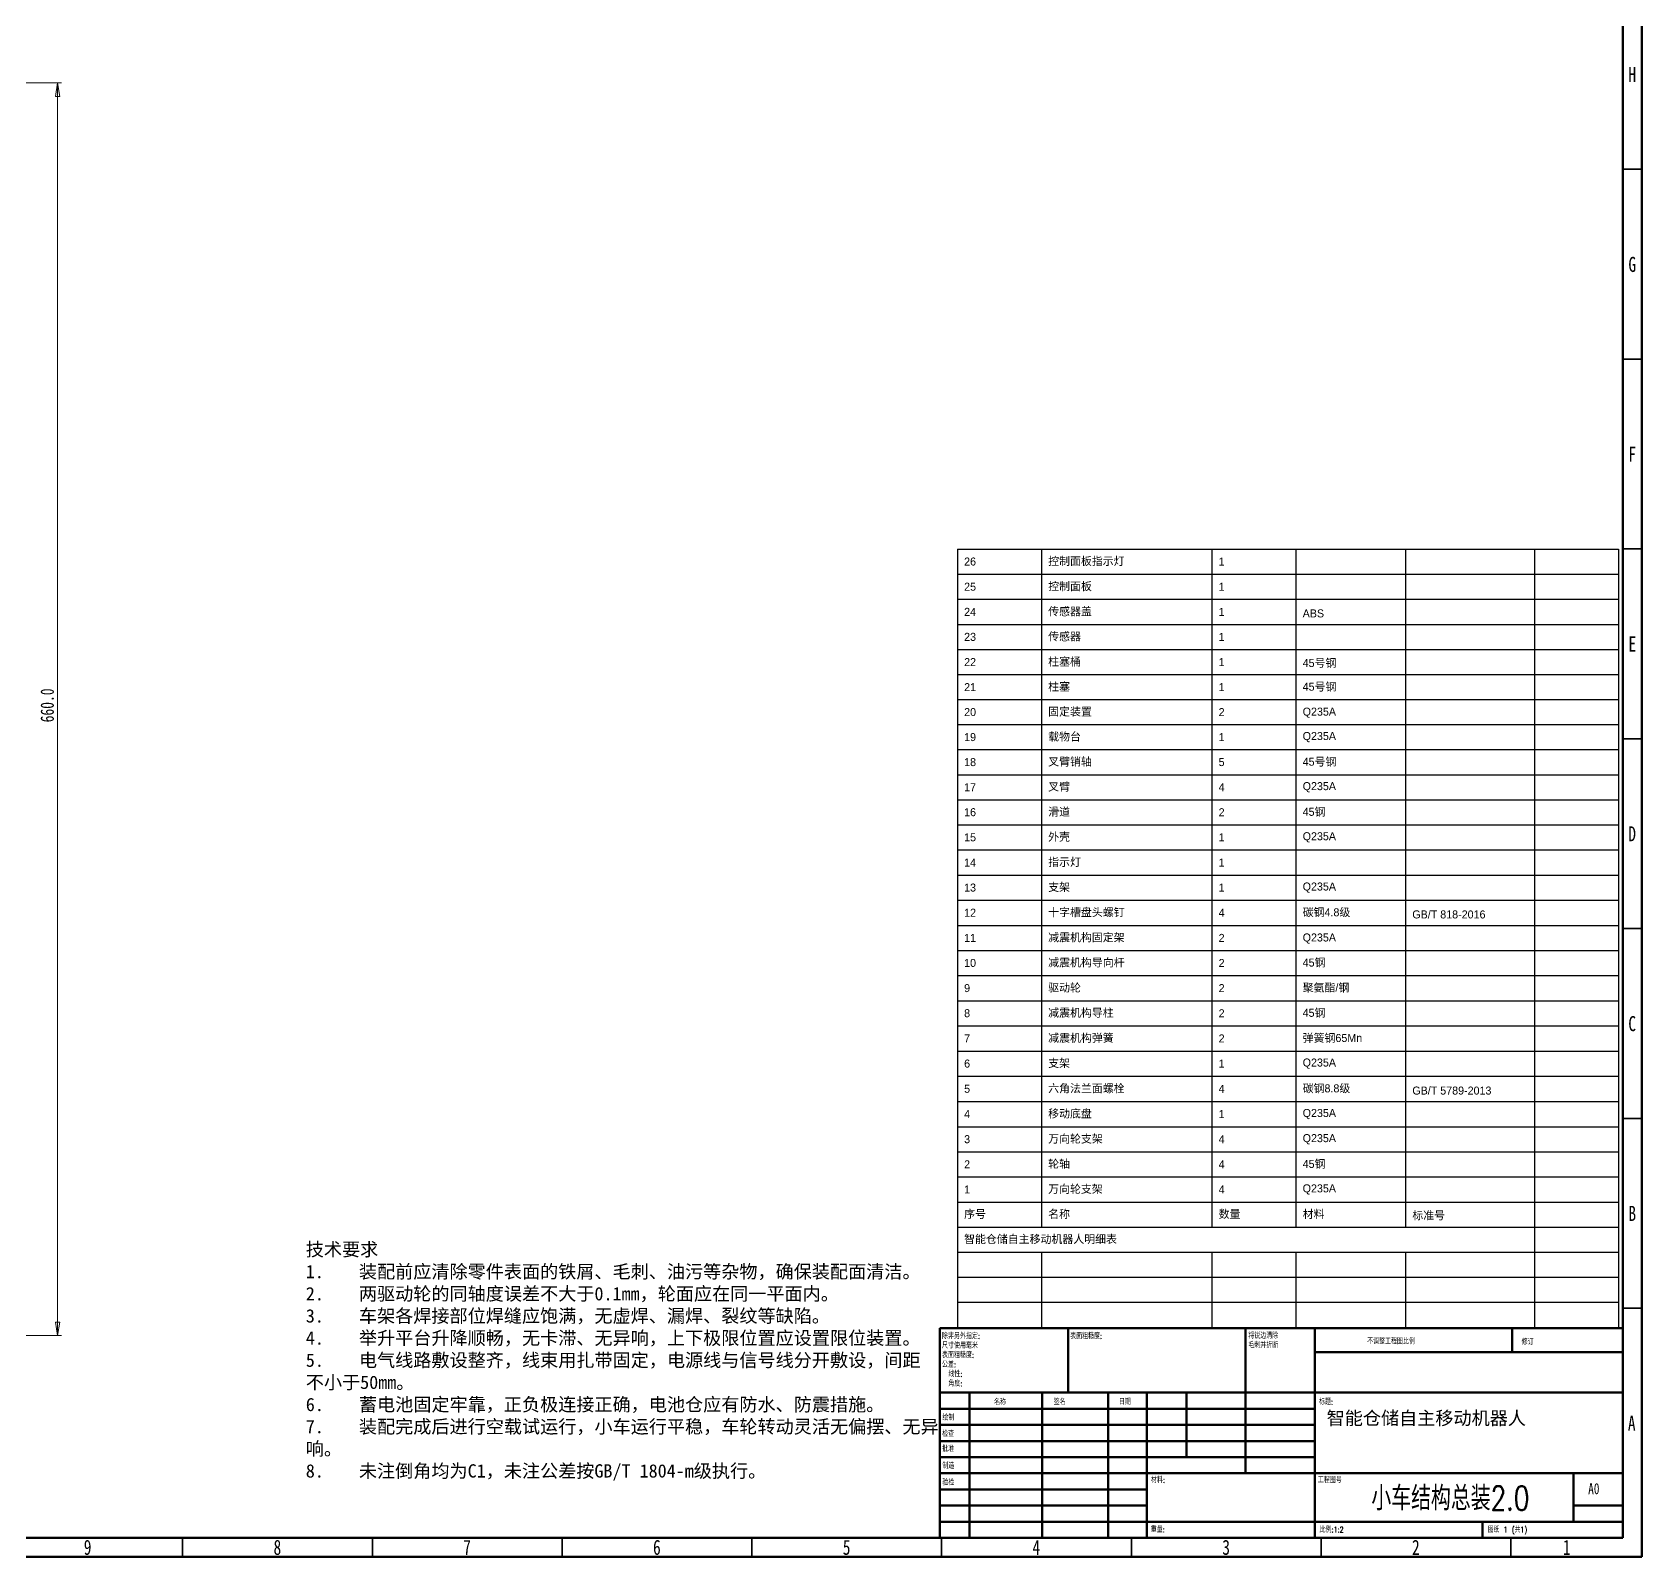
# Model space of a CAD drawing. Header units: millimetres. Extents: x 15 to 1184, y 5 to 836.
# Drawn here: x 759.9 to 1184, y 5 to 406.6 of the extents above; entities that cross this region are included whole.
import ezdxf

# ---------------------------------------------------------------- set-up
doc = ezdxf.new("R2010")
doc.units = ezdxf.units.MM
doc.styles.add('SLDTEXTSTYLE0', font='TXT', dxfattribs={"width": 0.75})
doc.styles.add('SLDTEXTSTYLE1', font='TXT', dxfattribs={"width": 0.75, "bigfont": 'bigfont'})
doc.styles.add('SLDTEXTSTYLE2', font='TXT', dxfattribs={"width": 0.694444, "bigfont": 'bigfont'})
doc.dimstyles.new('SLDDIMSTYLE0', dxfattribs={"dimtxt": 3.5, "dimasz": 3.556, "dimexe": 0, "dimexo": 0.0625, "dimgap": 0.875, "dimtad": 1, "dimdec": 1, "dimlfac": 2, "dimrnd": 1e-09, "dimzin": 4, "dimdsep": 46, "dimtxsty": 'SLDTEXTSTYLE0', "dimblk1": 'CLOSED', "dimblk2": 'CLOSED', "dimsah": 1, "dimcen": 0.09, "dimadec": 0, "dimazin": 1, "dimtfac": 1, "dimtdec": 1, "dimtofl": 0, "dimtmove": 0, "dimatfit": 3, "dimldrblk": 'CLOSED', "dimfxl": 1, "dimfrac": 2, "dimtolj": 1, "dimtzin": 12, "dimarcsym": 0})

# ---------------------------------------------------------------- blocks, each defined once
blk = doc.blocks.new('SW_NOTE_0')
at = {"color": 0, "linetype": 'Continuous', "lineweight": 0, "char_height": 1.5, "attachment_point": 1, "style": 'SLDTEXTSTYLE1'}
for s, insert in [('除非另外指定:', (0, 1.93)), ('表面粗糙度:', (0, -3.07)), ('尺寸使用毫米', (0, -0.57)), ('公差:', (0, -5.57)), ('线性:', (1.69, -8.07)), ('角度:', (1.69, -10.57))]:
    blk.add_mtext(s, dxfattribs=dict(at, insert=insert))
blk = doc.blocks.new('SW_NOTE_0_1')
at = {"color": 0, "linetype": 'Continuous', "lineweight": 0, "char_height": 1.5, "attachment_point": 1, "style": 'SLDTEXTSTYLE1'}
for s, insert in [('将锐边清除', (0, 1.93)), ('毛刺并折断', (0, -0.57))]:
    blk.add_mtext(s, dxfattribs=dict(at, insert=insert))
blk = doc.blocks.new('_Closed')
at = {"color": 0, "linetype": 'ByBlock', "lineweight": -2}
for p, q in [((-1, 0.166667), (0, 0)), ((-1, 0.166667), (-1, -0.166667)), ((0, 0), (-1, -0.166667)), ((0, 0), (-1, 0))]:
    blk.add_line(p, q, dxfattribs=at)
blk = doc.blocks.new('_D_21')
at = {"color": 7, "linetype": 'Continuous', "lineweight": 0, "transparency": 16777216}
for p, q in [((650.06, 393.28), (767.56, 393.28)), ((766.56, 63.28), (766.56, 393.28)), ((650.06, 63.28), (767.56, 63.28))]:
    blk.add_line(p, q, dxfattribs=at)
at = {"color": 7, "linetype": 'Continuous', "lineweight": 18, "transparency": 16777216, "xscale": 3.556, "yscale": 3.556}
for p, rotation in [((766.56, 393.28, -105.26), 89.99999999999793), ((766.56, 63.28, -105.26), 269.9999999999979)]:
    blk.add_blockref('_Closed', p, dxfattribs=dict(at, rotation=rotation))
at = {"color": 7, "linetype": 'Continuous', "lineweight": 18, "transparency": 16777216, "insert": (762.05, 224.82), "char_height": 3.5, "attachment_point": 1, "rotation": 90, "style": 'SLDTEXTSTYLE0'}
blk.add_mtext('660.0', dxfattribs=at)
blk = doc.blocks.new('*T33')
at = {"color": 0, "linetype": 'ByBlock', "lineweight": -2, "transparency": 16777216}
for p, q in [((0, 0), (174.19, 0)), ((0, 0), (0, -205.03)), ((22.14, 0), (22.14, -178.62)), ((67.06, 0), (67.06, -178.62)), ((89.2, 0), (89.2, -178.62)), ((118.1, 0), (118.1, -178.62)), ((152.05, 0), (152.05, -205.03)), ((174.19, 0), (174.19, -205.03)), ((0, -6.63), (174.19, -6.63)), ((0, -13.25), (174.19, -13.25)), ((0, -19.84), (174.19, -19.84)), ((0, -26.47), (174.19, -26.47)), ((0, -33.09), (174.19, -33.09)), ((0, -39.66), (174.19, -39.66)), ((0, -46.26), (174.19, -46.26)), ((0, -52.84), (174.19, -52.84)), ((0, -59.45), (174.19, -59.45)), ((0, -66.05), (174.19, -66.05)), ((0, -72.63), (174.19, -72.63)), ((0, -79.27), (174.19, -79.27)), ((0, -85.89), (174.19, -85.89)), ((0, -92.49), (174.19, -92.49)), ((0, -99.13), (174.19, -99.13)), ((0, -105.75), (174.19, -105.75)), ((0, -112.36), (174.19, -112.36)), ((0, -118.99), (174.19, -118.99)), ((0, -125.6), (174.19, -125.6)), ((0, -132.25), (174.19, -132.25)), ((0, -138.88), (174.19, -138.88)), ((0, -145.53), (174.19, -145.53)), ((0, -152.18), (174.19, -152.18)), ((0, -158.78), (174.19, -158.78)), ((0, -165.41), (174.19, -165.41)), ((0, -172.01), (174.19, -172.01)), ((0, -178.62), (174.19, -178.62)), ((0, -185.22), (174.19, -185.22)), ((22.14, -185.22), (22.14, -205.03)), ((67.06, -185.22), (67.06, -205.03)), ((89.2, -185.22), (89.2, -205.03)), ((118.1, -185.22), (118.1, -205.03)), ((0, -191.82), (174.19, -191.82)), ((0, -198.43), (174.19, -198.43)), ((0, -205.03), (174.19, -205.03))]:
    blk.add_line(p, q, dxfattribs=at)
at = {"color": 0, "transparency": 16777216, "char_height": 2.1085}
for s, insert, width, attachment_point in [('{\\f华文宋体|b0|i0|c134;26', (1.79, -3.31), 18.5578, 4), ('{\\f华文宋体|b0|i0|c134;控制面板指示灯', (23.94, -3.31), 41.33, 4), ('{\\f华文宋体|b0|i0|c134;1', (68.85, -3.31), 18.5578, 4), ('{\\f华文宋体|b0|i0|c134;', (91, -3.31), 25.3051, 4), ('{\\f华文宋体|b0|i0|c134;控制面板', (23.94, -9.94), 41.33, 4), ('{\\f华文宋体|b0|i0|c134;', (119.89, -4.83), 30.3656, 7), ('{\\f等线|b0|i0|c134;', (153.84, -4.83), 18.5578, 7), ('{\\f华文宋体|b0|i0|c134;25', (1.79, -9.94), 18.5578, 4), ('{\\f华文宋体|b0|i0|c134;1', (68.85, -9.94), 18.5578, 4), ('{\\f华文宋体|b0|i0|c134;', (91, -11.46), 25.3051, 7), ('{\\f华文宋体|b0|i0|c134;', (119.89, -11.46), 30.3656, 7), ('{\\f等线|b0|i0|c134;', (153.84, -11.46), 18.5578, 7), ('{\\f华文宋体|b0|i0|c134;24', (1.79, -16.55), 18.5578, 4), ('{\\f华文宋体|b0|i0|c134;传感器盖', (23.94, -16.55), 41.33, 4), ('{\\f华文宋体|b0|i0|c134;1', (68.85, -16.55), 18.5578, 4), ('{\\f华文宋体|b0|i0|c134;ABS', (91, -18.04), 25.3051, 7), ('{\\f华文宋体|b0|i0|c134;', (119.89, -18.04), 30.3656, 7), ('{\\f等线|b0|i0|c134;', (153.84, -18.04), 18.5578, 7), ('{\\f华文宋体|b0|i0|c134;23', (1.79, -23.15), 18.5578, 4), ('{\\f华文宋体|b0|i0|c134;传感器', (23.94, -23.15), 41.33, 4), ('{\\f华文宋体|b0|i0|c134;1', (68.85, -23.15), 18.5578, 4), ('{\\f华文宋体|b0|i0|c134;', (91, -24.67), 25.3051, 7), ('{\\f华文宋体|b0|i0|c134;', (119.89, -24.67), 30.3656, 7), ('{\\f等线|b0|i0|c134;', (153.84, -24.67), 18.5578, 7), ('{\\f华文宋体|b0|i0|c134;22', (1.79, -29.78), 18.5578, 4), ('{\\f华文宋体|b0|i0|c134;柱塞桶', (23.94, -29.78), 41.33, 4), ('{\\f华文宋体|b0|i0|c134;1', (68.85, -29.78), 18.5578, 4), ('{\\f华文宋体|b0|i0|c134;45号钢', (91, -31.3), 25.3051, 7), ('{\\f华文宋体|b0|i0|c134;', (119.89, -31.3), 30.3656, 7), ('{\\f等线|b0|i0|c134;', (153.84, -31.3), 18.5578, 7), ('{\\f华文宋体|b0|i0|c134;21', (1.79, -36.38), 18.5578, 4), ('{\\f华文宋体|b0|i0|c134;柱塞', (23.94, -36.38), 41.33, 4), ('{\\f华文宋体|b0|i0|c134;1', (68.85, -36.38), 18.5578, 4), ('{\\f华文宋体|b0|i0|c134;45号钢', (91, -36.38), 25.3051, 4), ('{\\f华文宋体|b0|i0|c134;', (119.89, -37.87), 30.3656, 7), ('{\\f等线|b0|i0|c134;', (153.84, -37.87), 18.5578, 7), ('{\\f华文宋体|b0|i0|c134;20', (1.79, -42.96), 18.5578, 4), ('{\\f华文宋体|b0|i0|c134;固定装置', (23.94, -42.96), 41.33, 4), ('{\\f华文宋体|b0|i0|c134;2', (68.85, -42.96), 18.5578, 4), ('{\\f华文宋体|b0|i0|c134;Q235A', (91, -44.47), 25.3051, 7), ('{\\f华文宋体|b0|i0|c134;', (119.89, -44.47), 30.3656, 7), ('{\\f等线|b0|i0|c134;', (153.84, -44.47), 18.5578, 7), ('{\\f华文宋体|b0|i0|c134;19', (1.79, -49.55), 18.5578, 4), ('{\\f华文宋体|b0|i0|c134;载物台', (23.94, -49.55), 41.33, 4), ('{\\f华文宋体|b0|i0|c134;1', (68.85, -49.55), 18.5578, 4), ('{\\f华文宋体|b0|i0|c134;Q235A', (91, -49.55), 25.3051, 4), ('{\\f华文宋体|b0|i0|c134;18', (1.79, -56.14), 18.5578, 4), ('{\\f华文宋体|b0|i0|c134;叉臂销轴', (23.94, -56.14), 41.33, 4), ('{\\f华文宋体|b0|i0|c134;5', (68.85, -56.14), 18.5578, 4), ('{\\f华文宋体|b0|i0|c134;45号钢', (91, -56.14), 25.3051, 4), ('{\\f华文宋体|b0|i0|c134;', (119.89, -51.05), 30.3656, 7), ('{\\f等线|b0|i0|c134;', (153.84, -51.05), 18.5578, 7), ('{\\f华文宋体|b0|i0|c134;', (119.89, -57.65), 30.3656, 7), ('{\\f等线|b0|i0|c134;', (153.84, -57.65), 18.5578, 7), ('{\\f华文宋体|b0|i0|c134;17', (1.79, -62.75), 18.5578, 4), ('{\\f华文宋体|b0|i0|c134;叉臂', (23.94, -62.75), 41.33, 4), ('{\\f华文宋体|b0|i0|c134;4', (68.85, -62.75), 18.5578, 4), ('{\\f华文宋体|b0|i0|c134;Q235A', (91, -62.75), 25.3051, 4), ('{\\f华文宋体|b0|i0|c134;滑道', (23.94, -69.34), 41.33, 4), ('{\\f华文宋体|b0|i0|c134;', (119.89, -64.25), 30.3656, 7), ('{\\f等线|b0|i0|c134;', (153.84, -64.25), 18.5578, 7), ('{\\f华文宋体|b0|i0|c134;16', (1.79, -69.34), 18.5578, 4), ('{\\f华文宋体|b0|i0|c134;2', (68.85, -69.34), 18.5578, 4), ('{\\f华文宋体|b0|i0|c134;45钢', (91, -69.34), 25.3051, 4), ('{\\f华文宋体|b0|i0|c134;', (119.89, -70.84), 30.3656, 7), ('{\\f等线|b0|i0|c134;', (153.84, -70.84), 18.5578, 7), ('{\\f华文宋体|b0|i0|c134;15', (1.79, -75.95), 18.5578, 4), ('{\\f华文宋体|b0|i0|c134;外壳', (23.94, -75.95), 41.33, 4), ('{\\f华文宋体|b0|i0|c134;1', (68.85, -75.95), 18.5578, 4), ('{\\f华文宋体|b0|i0|c134;Q235A', (91, -75.95), 25.3051, 4), ('{\\f华文宋体|b0|i0|c134;', (119.89, -77.47), 30.3656, 7), ('{\\f等线|b0|i0|c134;', (153.84, -77.47), 18.5578, 7), ('{\\f华文宋体|b0|i0|c134;14', (1.79, -82.58), 18.5578, 4), ('{\\f华文宋体|b0|i0|c134;指示灯', (23.94, -82.58), 41.33, 4), ('{\\f华文宋体|b0|i0|c134;1', (68.85, -82.58), 18.5578, 4), ('{\\f华文宋体|b0|i0|c134;', (91, -82.58), 25.3051, 4), ('{\\f华文宋体|b0|i0|c134;', (119.89, -84.09), 30.3656, 7), ('{\\f等线|b0|i0|c134;', (153.84, -84.09), 18.5578, 7), ('{\\f华文宋体|b0|i0|c134;13', (1.79, -89.19), 18.5578, 4), ('{\\f华文宋体|b0|i0|c134;支架', (23.94, -89.19), 41.33, 4), ('{\\f华文宋体|b0|i0|c134;1', (68.85, -89.19), 18.5578, 4), ('{\\f华文宋体|b0|i0|c134;Q235A', (91, -89.19), 25.3051, 4), ('{\\f华文宋体|b0|i0|c134;', (119.89, -90.7), 30.3656, 7), ('{\\f等线|b0|i0|c134;', (153.84, -90.7), 18.5578, 7), ('{\\f华文宋体|b0|i0|c134;12', (1.79, -95.81), 18.5578, 4), ('{\\f华文宋体|b0|i0|c134;十字槽盘头螺钉', (23.94, -95.81), 41.33, 4), ('{\\f华文宋体|b0|i0|c134;4', (68.85, -95.81), 18.5578, 4), ('{\\f华文宋体|b0|i0|c134;碳钢4.8级', (91, -95.81), 25.3051, 4), ('{\\f华文宋体|b0|i0|c134;GB/T 818-2016', (119.89, -97.34), 30.3656, 7), ('{\\f等线|b0|i0|c134;', (153.84, -97.34), 18.5578, 7), ('{\\f华文宋体|b0|i0|c134;11', (1.79, -102.44), 18.5578, 4), ('{\\f华文宋体|b0|i0|c134;减震机构固定架', (23.94, -102.44), 41.33, 4), ('{\\f华文宋体|b0|i0|c134;2', (68.85, -102.44), 18.5578, 4), ('{\\f华文宋体|b0|i0|c134;Q235A', (91, -103.96), 25.3051, 7), ('{\\f华文宋体|b0|i0|c134;', (119.89, -103.96), 30.3656, 7), ('{\\f等线|b0|i0|c134;', (153.84, -103.96), 18.5578, 7), ('{\\f华文宋体|b0|i0|c134;10', (1.79, -109.05), 18.5578, 4), ('{\\f华文宋体|b0|i0|c134;减震机构导向杆', (23.94, -109.05), 41.33, 4), ('{\\f华文宋体|b0|i0|c134;2', (68.85, -109.05), 18.5578, 4), ('{\\f华文宋体|b0|i0|c134;45钢', (91, -109.05), 25.3051, 4), ('{\\f华文宋体|b0|i0|c134;驱动轮', (23.94, -115.67), 41.33, 4), ('{\\f华文宋体|b0|i0|c134;聚氨酯/钢', (91, -115.67), 25.3051, 4), ('{\\f华文宋体|b0|i0|c134;', (119.89, -110.56), 30.3656, 7), ('{\\f等线|b0|i0|c134;', (153.84, -110.56), 18.5578, 7), ('{\\f华文宋体|b0|i0|c134;9', (1.79, -115.67), 18.5578, 4), ('{\\f华文宋体|b0|i0|c134;2', (68.85, -115.67), 18.5578, 4), ('{\\f华文宋体|b0|i0|c134;', (119.89, -115.67), 30.3656, 4), ('{\\f等线|b0|i0|c134;', (153.84, -117.2), 18.5578, 7), ('{\\f华文宋体|b0|i0|c134;8', (1.79, -122.29), 18.5578, 4), ('{\\f华文宋体|b0|i0|c134;减震机构导柱', (23.94, -122.29), 41.33, 4), ('{\\f华文宋体|b0|i0|c134;2', (68.85, -122.29), 18.5578, 4), ('{\\f华文宋体|b0|i0|c134;45钢', (91, -122.29), 25.3051, 4), ('{\\f华文宋体|b0|i0|c134;', (119.89, -123.8), 30.3656, 7), ('{\\f等线|b0|i0|c134;', (153.84, -123.8), 18.5578, 7), ('{\\f华文宋体|b0|i0|c134;7', (1.79, -128.92), 18.5578, 4), ('{\\f华文宋体|b0|i0|c134;减震机构弹簧', (23.94, -128.92), 41.33, 4), ('{\\f华文宋体|b0|i0|c134;2', (68.85, -128.92), 18.5578, 4), ('{\\f华文宋体|b0|i0|c134;弹簧钢65Mn', (91, -128.92), 25.3051, 4), ('{\\f华文宋体|b0|i0|c134;', (119.89, -130.45), 30.3656, 7), ('{\\f等线|b0|i0|c134;', (153.84, -130.45), 18.5578, 7), ('{\\f华文宋体|b0|i0|c134;6', (1.79, -135.56), 18.5578, 4), ('{\\f华文宋体|b0|i0|c134;支架', (23.94, -135.56), 41.33, 4), ('{\\f华文宋体|b0|i0|c134;1', (68.85, -135.56), 18.5578, 4), ('{\\f华文宋体|b0|i0|c134;Q235A', (91, -135.56), 25.3051, 4), ('{\\f华文宋体|b0|i0|c134;', (119.89, -137.09), 30.3656, 7), ('{\\f等线|b0|i0|c134;', (153.84, -137.09), 18.5578, 7), ('{\\f华文宋体|b0|i0|c134;5', (1.79, -142.2), 18.5578, 4), ('{\\f华文宋体|b0|i0|c134;六角法兰面螺栓', (23.94, -142.2), 41.33, 4), ('{\\f华文宋体|b0|i0|c134;4', (68.85, -142.2), 18.5578, 4), ('{\\f华文宋体|b0|i0|c134;碳钢8.8级', (91, -142.2), 25.3051, 4), ('{\\f华文宋体|b0|i0|c134;GB/T 5789-2013', (119.89, -143.74), 30.3656, 7), ('{\\f等线|b0|i0|c134;', (153.84, -143.74), 18.5578, 7), ('{\\f华文宋体|b0|i0|c134;4', (1.79, -148.85), 18.5578, 4), ('{\\f华文宋体|b0|i0|c134;移动底盘', (23.94, -148.85), 41.33, 4), ('{\\f华文宋体|b0|i0|c134;1', (68.85, -148.85), 18.5578, 4), ('{\\f华文宋体|b0|i0|c134;Q235A', (91, -148.85), 25.3051, 4), ('{\\f华文宋体|b0|i0|c134;', (119.89, -150.39), 30.3656, 7), ('{\\f等线|b0|i0|c134;', (153.84, -150.39), 18.5578, 7), ('{\\f华文宋体|b0|i0|c134;3', (1.79, -155.48), 18.5578, 4), ('{\\f华文宋体|b0|i0|c134;万向轮支架', (23.94, -155.48), 41.33, 4), ('{\\f华文宋体|b0|i0|c134;4', (68.85, -155.48), 18.5578, 4), ('{\\f华文宋体|b0|i0|c134;Q235A', (91, -155.48), 25.3051, 4), ('{\\f华文宋体|b0|i0|c134;2', (1.79, -162.09), 18.5578, 4), ('{\\f华文宋体|b0|i0|c134;轮轴', (23.94, -162.09), 41.33, 4), ('{\\f华文宋体|b0|i0|c134;4', (68.85, -162.09), 18.5578, 4), ('{\\f华文宋体|b0|i0|c134;45钢', (91, -162.09), 25.3051, 4), ('{\\f华文宋体|b0|i0|c134;', (119.89, -156.99), 30.3656, 7), ('{\\f等线|b0|i0|c134;', (153.84, -156.99), 18.5578, 7), ('{\\f华文宋体|b0|i0|c134;', (119.89, -162.09), 30.3656, 4), ('{\\f等线|b0|i0|c134;', (153.84, -162.09), 18.5578, 4), ('{\\f华文宋体|b0|i0|c134;1', (1.79, -168.71), 18.5578, 4), ('{\\f华文宋体|b0|i0|c134;万向轮支架', (23.94, -168.71), 41.33, 4), ('{\\f华文宋体|b0|i0|c134;4', (68.85, -168.71), 18.5578, 4), ('{\\f华文宋体|b0|i0|c134;Q235A', (91, -168.71), 25.3051, 4), ('{\\f华文宋体|b0|i0|c134;序号', (1.79, -175.31), 18.5578, 4), ('{\\f华文宋体|b0|i0|c134;名称', (23.94, -175.31), 41.33, 4), ('{\\f华文宋体|b0|i0|c134;数量', (68.85, -175.31), 18.5578, 4), ('{\\f华文宋体|b0|i0|c134;材料', (91, -175.31), 25.3051, 4), ('{\\f华文宋体|b0|i0|c134;', (119.89, -170.22), 30.3656, 7), ('{\\f等线|b0|i0|c134;', (153.84, -170.22), 18.5578, 7), ('{\\f华文宋体|b0|i0|c134;标准号', (119.89, -176.83), 30.3656, 7), ('{\\f等线|b0|i0|c134;', (153.84, -176.83), 18.5578, 7), ('{\\f华文宋体|b0|i0|c134;智能仓储自主移动机器人明细表', (1.79, -181.92), 148.4611, 4), ('{\\f等线|b0|i0|c134;', (153.84, -183.42), 18.5578, 7), ('{\\f等线|b0|i0|c134;', (1.79, -188.52), 18.5578, 4), ('{\\f等线|b0|i0|c134;', (23.94, -188.52), 41.33, 4), ('{\\f等线|b0|i0|c134;', (68.85, -188.52), 18.5578, 4), ('{\\f等线|b0|i0|c134;', (91, -188.52), 25.3051, 4), ('{\\f等线|b0|i0|c134;', (119.89, -190.03), 30.3656, 7), ('{\\f等线|b0|i0|c134;', (153.84, -190.03), 18.5578, 7), ('{\\f等线|b0|i0|c134;', (1.79, -195.13), 18.5578, 4), ('{\\f等线|b0|i0|c134;', (23.94, -195.13), 41.33, 4), ('{\\f等线|b0|i0|c134;', (68.85, -195.13), 18.5578, 4), ('{\\f等线|b0|i0|c134;', (91, -195.13), 25.3051, 4), ('{\\f等线|b0|i0|c134;', (119.89, -195.13), 30.3656, 4), ('{\\f等线|b0|i0|c134;', (153.84, -196.64), 18.5578, 7), ('{\\f等线|b0|i0|c134;', (11.07, -201.73), 18.5578, 5), ('{\\f等线|b0|i0|c134;', (23.94, -203.24), 41.33, 7), ('{\\f等线|b0|i0|c134;', (68.85, -203.24), 18.5578, 7), ('{\\f等线|b0|i0|c134;', (91, -203.24), 25.3051, 7), ('{\\f等线|b0|i0|c134;', (119.89, -203.24), 30.3656, 7), ('{\\f等线|b0|i0|c134;', (153.84, -203.24), 18.5578, 7)]:
    blk.add_mtext(s, dxfattribs=dict(at, insert=insert, width=width, attachment_point=attachment_point))

msp = doc.modelspace()

# ---------------------------------------------------------------- linework, layer by layer
at = {"color": 7, "linetype": 'Continuous', "lineweight": 70}
for p, q in [((1184, 836), (1184, 5)), ((1179, 831), (1179, 10)), ((1179, 10), (20, 10)), ((1184, 5), (15, 5))]:
    msp.add_line(p, q, dxfattribs=at)
at = {"color": 7, "linetype": 'Continuous', "lineweight": 35}
for p, q in [((1179, 370.5), (1184, 370.5)), ((1179, 320.5), (1184, 320.5)), ((1179, 270.5), (1184, 270.5)), ((1179, 220.5), (1184, 220.5)), ((1179, 170.5), (1184, 170.5)), ((1179, 120.5), (1184, 120.5)), ((1179, 70.5), (1184, 70.5)), ((799.5, 10), (799.5, 5)), ((849.5, 10), (849.5, 5)), ((899.5, 10), (899.5, 5)), ((949.5, 10), (949.5, 5)), ((999.5, 10), (999.5, 5)), ((1049.5, 10), (1049.5, 5)), ((1099.5, 10), (1099.5, 5)), ((1149.5, 10), (1149.5, 5))]:
    msp.add_line(p, q, dxfattribs=at)
at = {"color": 7, "linetype": 'Continuous', "lineweight": 50}
for p, q in [((999, 65.25), (1179, 65.25)), ((999, 65.25), (999, 10)), ((1032.8, 48.25), (1032.8, 65.25)), ((1079.6, 65.25), (1079.6, 27)), ((1097.8, 65.25), (1097.8, 10)), ((1149.8, 58.875), (1149.8, 65.25)), ((1179, 58.875), (1097.8, 58.875)), ((1179, 48.25), (999, 48.25)), ((1006.8, 48.25), (1006.8, 10)), ((1025.991, 48.25), (1025.991, 10)), ((1043.399, 48.25), (1043.399, 10)), ((1053.6, 10), (1053.6, 48.25)), ((1064, 31.25), (1064, 48.25)), ((1097.8, 44), (999, 44)), ((1097.8, 39.75), (999, 39.75)), ((1097.8, 35.5), (999, 35.5)), ((1097.8, 31.25), (999, 31.25)), ((1053.6, 27), (999, 27)), ((1053.6, 27), (1179, 27)), ((1166, 14.25), (1166, 27)), ((1053.6, 22.75), (999, 22.75)), ((1053.6, 18.5), (999, 18.5)), ((1179, 18.5), (1166, 18.5)), ((999, 14.25), (1179, 14.25)), ((1142, 10), (1142, 14.25))]:
    msp.add_line(p, q, dxfattribs=at)

# ---------------------------------------------------------------- block references
msp.add_blockref('*T33', (1003.637, 270.473))
at = {"color": 7, "linetype": 'Continuous', "lineweight": 0}
for name, p in [('SW_NOTE_0', (999.594, 61.987)), ('SW_NOTE_0_1', (1080.309, 62.069))]:
    msp.add_blockref(name, p, dxfattribs=at)

# ---------------------------------------------------------------- texts
for s, insert, char_height, attachment_point, style in [('H', (1181.49, 397.438), 3.969, 2, 'SLDTEXTSTYLE0'), ('G', (1181.487, 347.438), 3.969, 2, 'SLDTEXTSTYLE0'), ('F', (1181.458, 297.438), 3.969, 2, 'SLDTEXTSTYLE0'), ('E', (1181.508, 247.438), 3.969, 2, 'SLDTEXTSTYLE0'), ('D', (1181.453, 197.438), 3.969, 2, 'SLDTEXTSTYLE0'), ('C', (1181.459, 147.438), 3.969, 2, 'SLDTEXTSTYLE0'), ('B', (1181.471, 97.438), 3.969, 2, 'SLDTEXTSTYLE0'), ('表面粗糙度:', (1033.371, 63.919), 1.5, 1, 'SLDTEXTSTYLE1'), ('不调整工程图比例', (1111.615, 62.533), 1.5, 1, 'SLDTEXTSTYLE1'), ('修订', (1152.328, 62.335), 1.5, 1, 'SLDTEXTSTYLE1'), ('名称', (1013.322, 46.501), 1.5, 1, 'SLDTEXTSTYLE1'), ('签名', (1029.034, 46.562), 1.5, 1, 'SLDTEXTSTYLE1'), ('日期', (1046.215, 46.576), 1.5, 1, 'SLDTEXTSTYLE1'), ('标题:', (1098.956, 46.576), 1.5, 1, 'SLDTEXTSTYLE1'), ('绘制', (999.685, 42.43), 1.5, 1, 'SLDTEXTSTYLE1'), ('检查', (999.624, 38.154), 1.5, 1, 'SLDTEXTSTYLE1'), ('A', (1181.34, 42.188), 3.969, 2, 'SLDTEXTSTYLE0'), ('批准', (999.622, 34.177), 1.5, 1, 'SLDTEXTSTYLE1'), ('制造', (999.682, 29.734), 1.5, 1, 'SLDTEXTSTYLE1'), ('验检', (999.677, 25.35), 1.5, 1, 'SLDTEXTSTYLE1'), ('材料:', (1054.646, 25.986), 1.5, 1, 'SLDTEXTSTYLE1'), ('工程图号', (1098.629, 25.986), 1.5, 1, 'SLDTEXTSTYLE1'), ('小车结构总装2.0', (1133.545, 23.607), 6.35, 2, 'SLDTEXTSTYLE1'), ('A0', (1169.871, 24.406), 2.9104, 1, 'SLDTEXTSTYLE0'), ('重量:', (1054.618, 12.949), 1.4986, 1, 'SLDTEXTSTYLE1'), ('比例:1:2', (1099.074, 12.9), 1.5, 1, 'SLDTEXTSTYLE1'), ('图纸 1 (共1)', (1143.478, 12.9), 1.5, 1, 'SLDTEXTSTYLE2'), ('9', (774.46, 9.483), 3.969, 2, 'SLDTEXTSTYLE0'), ('8', (824.46, 9.483), 3.969, 2, 'SLDTEXTSTYLE0'), ('7', (874.46, 9.483), 3.969, 2, 'SLDTEXTSTYLE0'), ('6', (924.46, 9.483), 3.969, 2, 'SLDTEXTSTYLE0'), ('5', (974.46, 9.483), 3.969, 2, 'SLDTEXTSTYLE0'), ('4', (1024.46, 9.483), 3.969, 2, 'SLDTEXTSTYLE0'), ('3', (1074.46, 9.483), 3.969, 2, 'SLDTEXTSTYLE0'), ('2', (1124.46, 9.483), 3.969, 2, 'SLDTEXTSTYLE0'), ('1', (1164.21, 9.483), 3.969, 2, 'SLDTEXTSTYLE0')]:
    msp.add_mtext(s, dxfattribs=dict(at, insert=insert, char_height=char_height, attachment_point=attachment_point, style=style))
at = {"char_height": 3.5, "attachment_point": 1}
for s, width, insert in [('{\\fSimSun|b0|i0|c134|p2;技术要求}\\P1.^I{\\fSimSun|b0|i0|c134|p2;装配前应清除零件表面的铁屑、毛刺、油污等杂物，确保装配面清洁。\\P}2.^I{\\fSimSun|b0|i0|c134|p2;两驱动轮的同轴度误差不大于}0.1mm{\\fSimSun|b0|i0|c134|p2;，轮面应在同一平面内。\\P}3.^I{\\fSimSun|b0|i0|c134|p2;车架各焊接部位焊缝应饱满，无虚焊、漏焊、裂纹等缺陷。\\P}4.^I{\\fSimSun|b0|i0|c134|p2;举升平台升降顺畅，无卡滞、无异响，上下极限位置应设置限位装置。\\P}5.^I{\\fSimSun|b0|i0|c134|p2;电气线路敷设整齐，线束用扎带固定，电源线与信号线分开敷设，间距不小于}50mm{\\fSimSun|b0|i0|c134|p2;。\\P}6.^I{\\fSimSun|b0|i0|c134|p2;蓄电池固定牢靠，正负极连接正确，电池仓应有防水、防震措施。\\P}7.^I{\\fSimSun|b0|i0|c134|p2;装配完成后进行空载试运行，小车运行平稳，车轮转动灵活无偏摆、无异响。\\P}8.^I{\\fSimSun|b0|i0|c134|p2;未注倒角均为}C1{\\fSimSun|b0|i0|c134|p2;，未注公差按}GB/T 1804-m{\\fSimSun|b0|i0|c134|p2;级执行。}', 165.96748, (831.951, 87.725)), ('{\\fSimSun|b0|i0|c134|p2;智能仓储自主移动机器人}', 74.08989, (1100.952, 43.293))]:
    msp.add_mtext_dynamic_manual_height_columns(s, width=width, gutter_width=17.5, heights=[0], dxfattribs=dict(at, insert=insert))

# ---------------------------------------------------------------- dimensions: what is measured, and where the dimension line sits
at = {"color": 7, "linetype": 'Continuous', "lineweight": 18}
dim = msp.add_linear_dim(base=(766.557, 393.282), p1=(649.057, 63.282), p2=(649.057, 393.282), angle=90, dimstyle='SLDDIMSTYLE0', dxfattribs=at)
dim.commit()
dim.dimension.update_dxf_attribs({"geometry": '_D_21', "text_midpoint": (766.557, 230.642), "dimtype": 160})

doc.saveas('drawing.dxf')
